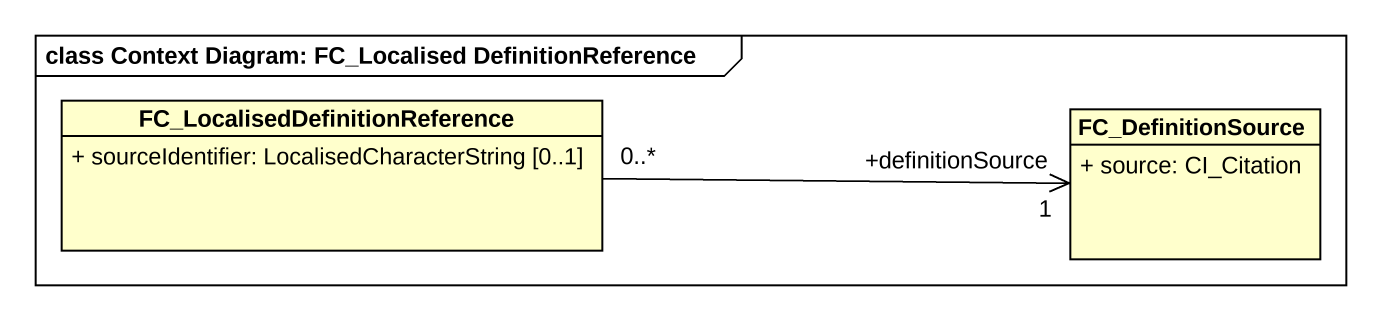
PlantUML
@startuml
mainframe class Context Diagram: FC_Localised DefinitionReference
hide circle
hide empty members
skinparam classAttributeIconSize 0
class "FC_LocalisedDefinitionReference" as FC_LocalisedDefinitionRefere {
  + sourceIdentifier: LocalisedCharacterString [0..1]
}
class FC_DefinitionSource {
  + source: CI_Citation
}
FC_LocalisedDefinitionRefere "0..*" -right-> "+definitionSource\n1" FC_DefinitionSource
@enduml
